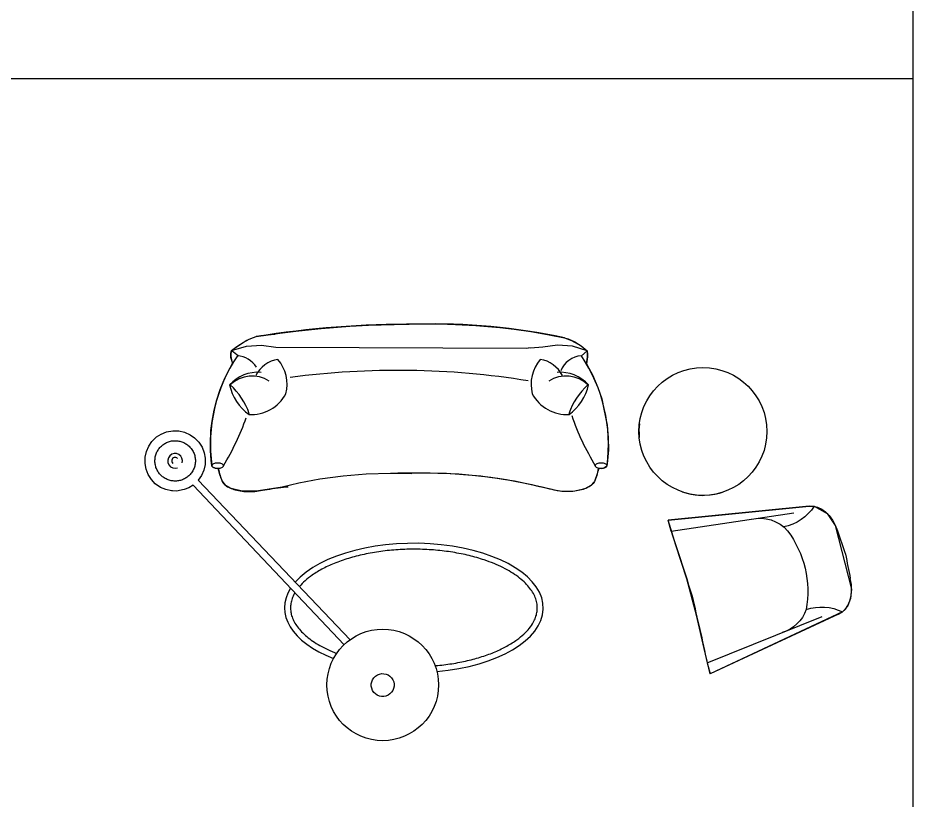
# Model space of a CAD drawing. Header units: millimetres. Extents: x -30782 to 40110, y 35885 to 73818.
# Drawn here: x 34713 to 40110, y 54442 to 59161 of the extents above; entities that cross this region are included whole.
import ezdxf

# ---------------------------------------------------------------- set-up
doc = ezdxf.new("R2010")
doc.units = ezdxf.units.MM
doc.layers.add('www.cad-blocks.net', color=7, linetype='Continuous')

# ---------------------------------------------------------------- blocks, each defined once
blk = doc.blocks.new('A$C022B65F6')
at = {"linetype": 'ByBlock'}
for p, q in [((908.7, 2471.4), (1061.2, 2487.4)), ((908.7, 2471.4), (1061.2, 2487.4)), ((1061.2, 2487.4), (1234.4, 2500.8)), ((1061.2, 2487.4), (1234.4, 2500.8)), ((1234.4, 2500.8), (1347.7, 2506.8)), ((1234.4, 2500.8), (1347.7, 2506.8)), ((1347.7, 2506.8), (1501.8, 2511.5)), ((1347.7, 2506.8), (1501.8, 2511.5)), ((1501.8, 2511.5), (1592.3, 2512.4)), ((1501.8, 2511.5), (1592.3, 2512.4)), ((1592.3, 2512.4), (1772.6, 2514)), ((1592.3, 2512.4), (1772.6, 2514)), ((1772.6, 2514), (1871.5, 2511.9)), ((1772.6, 2514), (1871.5, 2511.9)), ((1871.5, 2511.9), (1993.8, 2505.7)), ((1871.5, 2511.9), (1993.8, 2505.7)), ((1993.8, 2505.7), (2139.2, 2493)), ((1993.8, 2505.7), (2139.2, 2493)), ((2139.2, 2493), (2225.6, 2482.7)), ((2139.2, 2493), (2225.6, 2482.7)), ((2225.6, 2482.7), (2324.6, 2468.3)), ((2225.6, 2482.7), (2324.6, 2468.3)), ((627.7, 2423.2), (669.6, 2438.4)), ((627.7, 2423.2), (669.6, 2438.4)), ((627.7, 2423.2), (647.1, 2431.4)), ((647.1, 2431.4), (669.6, 2438.4)), ((669.6, 2438.4), (741.6, 2449.3)), ((669.6, 2438.4), (741.6, 2449.3)), ((669.6, 2438.4), (698.1, 2444.1)), ((698.1, 2444.1), (735.4, 2448.9)), ((735.4, 2448.9), (784.4, 2452.7)), ((741.6, 2449.3), (812.4, 2459.3)), ((741.6, 2449.3), (812.4, 2459.3)), ((812.4, 2459.3), (908.7, 2471.4)), ((812.4, 2459.3), (908.7, 2471.4)), ((2324.6, 2468.3), (2437.1, 2448.6)), ((2324.6, 2468.3), (2437.1, 2448.6)), ((2437.1, 2448.6), (2527.8, 2430.1)), ((2437.1, 2448.6), (2527.8, 2430.1)), ((2447.3, 2446), (2504.3, 2436.7)), ((2504.3, 2436.7), (2551.3, 2423.5)), ((2527.8, 2430.1), (2571.5, 2414.4)), ((2527.8, 2430.1), (2571.5, 2414.4)), ((521.4, 2354.3), (611.2, 2380.2)), ((545.6, 2372.4), (591.1, 2403.2)), ((545.6, 2372.4), (591.1, 2403.2)), ((545.6, 2372.4), (558.9, 2382)), ((558.9, 2382), (574.3, 2392.5)), ((574.3, 2392.5), (591.1, 2403.2)), ((591.1, 2403.2), (627.7, 2423.2)), ((591.1, 2403.2), (627.7, 2423.2)), ((591.1, 2403.2), (609.1, 2413.6)), ((609.1, 2413.6), (627.7, 2423.2)), ((611.2, 2380.2), (701.7, 2386.7)), ((701.7, 2386.7), (788.8, 2373.8)), ((2485.4, 2386.7), (2398.2, 2373.8)), ((2575.8, 2380.2), (2485.4, 2386.7)), ((2551.3, 2423.5), (2591.6, 2405.4)), ((2571.5, 2414.4), (2628.2, 2381.6)), ((2571.5, 2414.4), (2628.2, 2381.6)), ((2664.2, 2351.4), (2575.8, 2380.2)), ((2591.6, 2405.4), (2628.2, 2381.6)), ((2628.2, 2381.6), (2664.2, 2351.4)), ((2628.2, 2381.6), (2664.2, 2351.4)), ((2628.2, 2381.6), (2664.2, 2351.4)), ((517.3, 2317.1), (517.7, 2337.1)), ((517.3, 2317.1), (517.7, 2337.1)), ((517.7, 2337.1), (521.4, 2354.3)), ((517.7, 2337.1), (521.4, 2354.3)), ((521.4, 2354.3), (545.6, 2372.4)), ((521.4, 2354.3), (545.6, 2372.4)), ((521.4, 2354.3), (526.4, 2358)), ((526.4, 2358), (534.6, 2364.3)), ((534.6, 2364.3), (545.6, 2372.4)), ((788.8, 2373.8), (2297.2, 2367.3)), ((2297.2, 2367.3), (2310.6, 2369.3)), ((2324, 2367.3), (2310.6, 2369.3)), ((2398.2, 2373.8), (2324, 2367.3)), ((2664.2, 2351.4), (2630.3, 2322)), ((2664.2, 2351.4), (2666.5, 2331.9)), ((2664.2, 2351.4), (2666.5, 2331.9)), ((2666.5, 2331.9), (2666.5, 2316.1)), ((2666.5, 2331.9), (2666.5, 2316.1)), ((512.6, 2249.7), (527.3, 2275.4)), ((512.6, 2249.7), (527.3, 2275.4)), ((517.8, 2311.5), (517.3, 2317.1)), ((517.8, 2311.5), (517.3, 2317.1)), ((526.7, 2280.8), (517.8, 2311.5)), ((526.7, 2280.8), (517.8, 2311.5)), ((527.3, 2275.4), (526.7, 2280.8)), ((527.3, 2275.4), (526.7, 2280.8)), ((2662.3, 2287.5), (2660.7, 2273.9)), ((2662.3, 2287.5), (2660.7, 2273.9)), ((2660.7, 2273.9), (2675.5, 2248)), ((2660.7, 2273.9), (2675.5, 2248)), ((2666.5, 2316.1), (2662.3, 2287.5)), ((2666.5, 2316.1), (2662.3, 2287.5)), ((481.2, 2187.6), (512.6, 2249.7)), ((481.2, 2187.6), (512.6, 2249.7)), ((2675.5, 2248), (2696.8, 2206.8)), ((2675.5, 2248), (2696.8, 2206.8)), ((452.9, 2119.4), (481.2, 2187.6)), ((452.9, 2119.4), (481.2, 2187.6)), ((2696.8, 2206.8), (2730, 2130.4)), ((2696.8, 2206.8), (2730, 2130.4)), ((430.5, 2051.1), (452.9, 2119.4)), ((430.5, 2051.1), (452.9, 2119.4)), ((2730, 2130.4), (2753.2, 2062.5)), ((2730, 2130.4), (2753.2, 2062.5)), ((415.9, 1993.2), (430.5, 2051.1)), ((415.9, 1993.2), (430.5, 2051.1)), ((2753.2, 2062.5), (2766.3, 1999.6)), ((2753.2, 2062.5), (2766.3, 1999.6)), ((2766.3, 1999.6), (2786.6, 1902.9)), ((2766.3, 1999.6), (2786.6, 1902.9)), ((404, 1928.4), (415.9, 1993.2)), ((404, 1928.4), (415.9, 1993.2)), ((397.3, 1872.3), (404, 1928.4)), ((397.3, 1872.3), (404, 1928.4)), ((2786.6, 1902.9), (2792.7, 1827.8)), ((2786.6, 1902.9), (2792.7, 1827.8)), ((2980.1, 1910.7), (2977.6, 1875.5)), ((69.1, 1832.5), (96.9, 1849.4)), ((96.9, 1849.4), (129.3, 1863.3)), ((129.3, 1863.3), (167.3, 1870.4)), ((167.3, 1870.4), (203.5, 1868.5)), ((203.5, 1868.5), (238.5, 1861.5)), ((238.5, 1861.5), (271.8, 1846)), ((271.8, 1846), (298.2, 1827.1)), ((393.6, 1790.6), (397.3, 1872.3)), ((393.6, 1790.6), (397.3, 1872.3)), ((2977.6, 1875.5), (2977.7, 1853.3)), ((2977.7, 1853.3), (2979.3, 1828.9)), ((21.8, 1777.6), (41.2, 1804.6)), ((41.2, 1804.6), (69.1, 1832.5)), ((298.2, 1827.1), (324.7, 1800.6)), ((324.7, 1800.6), (343.9, 1770.6)), ((394.3, 1750.4), (393.6, 1790.6)), ((394.3, 1750.4), (393.6, 1790.6)), ((2792.7, 1827.8), (2793, 1755.8)), ((2792.7, 1827.8), (2793, 1755.8)), ((0.2, 1710.4), (7.8, 1744.6)), ((7.8, 1744.6), (21.8, 1777.6)), ((343.9, 1770.6), (355.3, 1737)), ((355.3, 1737), (361.7, 1704.3)), ((398.3, 1692.5), (394.3, 1750.4)), ((398.3, 1692.5), (394.3, 1750.4)), ((2793, 1755.8), (2788.6, 1690.7)), ((2793, 1755.8), (2788.6, 1690.7)), ((0, 1672.4), (0.2, 1710.4)), ((361.7, 1704.3), (362.3, 1666.7)), ((402.3, 1659.1), (398.3, 1692.5)), ((402.3, 1659.1), (398.3, 1692.5)), ((2788.6, 1690.7), (2784.3, 1656.3)), ((2788.6, 1690.7), (2784.3, 1656.3)), ((6.7, 1637.5), (0, 1672.4)), ((18.6, 1606), (6.7, 1637.5)), ((354.7, 1631.7), (340.4, 1600.2)), ((362.3, 1666.7), (354.7, 1631.7)), ((404.3, 1664.5), (402.3, 1659.1)), ((404.3, 1664.5), (402.3, 1659.1)), ((402.8, 1656.3), (404.3, 1664.5)), ((402.8, 1656.3), (404.3, 1664.5)), ((408.2, 1650.3), (402.8, 1656.3)), ((408.2, 1650.3), (402.8, 1656.3)), ((423.4, 1644.3), (408.2, 1650.3)), ((423.4, 1644.3), (408.2, 1650.3)), ((440.7, 1643), (423.4, 1644.3)), ((440.7, 1643), (423.4, 1644.3)), ((440.9, 1642.1), (440.7, 1643)), ((440.7, 1643), (441.1, 1641.2)), ((440.9, 1642.1), (440.7, 1643)), ((450.6, 1605), (440.9, 1642.1)), ((450.6, 1605), (440.9, 1642.1)), ((441.1, 1641.2), (442.3, 1636.3)), ((442.3, 1636.3), (444.1, 1629.2)), ((444.1, 1629.2), (446.4, 1620.3)), ((446.4, 1620.3), (449.1, 1610.3)), ((2732.1, 1643), (2725.7, 1610.3)), ((2732.1, 1643), (2725.7, 1610.3)), ((2728.4, 1620.4), (2725.7, 1610.3)), ((2730.7, 1629.5), (2728.4, 1620.4)), ((2732.6, 1636.9), (2730.7, 1629.5)), ((2749.3, 1643), (2732.1, 1643)), ((2749.3, 1643), (2732.1, 1643)), ((2733.8, 1642.1), (2732.6, 1636.9)), ((2734.4, 1644.4), (2733.8, 1642.1)), ((2766.3, 1644.9), (2749.3, 1643)), ((2766.3, 1644.9), (2749.3, 1643)), ((2784.3, 1656.3), (2766.3, 1644.9)), ((2784.3, 1656.3), (2766.3, 1644.9)), ((38.7, 1575.4), (18.6, 1606)), ((61.2, 1550.5), (38.7, 1575.4)), ((340.4, 1600.2), (320.5, 1571.2)), ((320.5, 1571.2), (1235.4, 609.1)), ((449.1, 1610.3), (452.1, 1599.8)), ((463.8, 1567.7), (450.6, 1605)), ((463.8, 1567.7), (450.6, 1605)), ((452.1, 1599.8), (455.3, 1589.4)), ((455.3, 1589.4), (458.7, 1579.7)), ((458.7, 1579.7), (462.1, 1571.3)), ((462.1, 1571.3), (465.5, 1564)), ((486.2, 1539.7), (463.8, 1567.7)), ((486.2, 1539.7), (463.8, 1567.7)), ((1054.4, 1577), (926.6, 1554.7)), ((1054.4, 1577), (926.6, 1554.7)), ((1193.9, 1595.2), (1054.4, 1577)), ((1193.9, 1595.2), (1054.4, 1577)), ((1333.5, 1607.1), (1193.9, 1595.2)), ((1333.5, 1607.1), (1193.9, 1595.2)), ((1478.9, 1612.7), (1333.5, 1607.1)), ((1478.9, 1612.7), (1333.5, 1607.1)), ((1608.6, 1612.1), (1478.9, 1612.7)), ((1608.6, 1612.1), (1478.9, 1612.7)), ((1719.4, 1613.4), (1523.6, 1613.1)), ((1719.4, 1613.4), (1523.6, 1613.1)), ((1523.6, 1613.1), (1608.6, 1612.1)), ((1523.6, 1613.1), (1608.6, 1612.1)), ((1786.7, 1612.1), (1719.4, 1613.4)), ((1786.7, 1612.1), (1719.4, 1613.4)), ((1892.1, 1607), (1786.7, 1612.1)), ((1892.1, 1607), (1786.7, 1612.1)), ((1991.3, 1598.6), (1892.1, 1607)), ((1991.3, 1598.6), (1892.1, 1607)), ((2084.6, 1587.6), (1991.3, 1598.6)), ((2084.6, 1587.6), (1991.3, 1598.6)), ((2158.2, 1576.8), (2084.6, 1587.6)), ((2158.2, 1576.8), (2084.6, 1587.6)), ((2226.1, 1565), (2158.2, 1576.8)), ((2226.1, 1565), (2158.2, 1576.8)), ((2725.7, 1610.3), (2709.2, 1564)), ((2725.7, 1610.3), (2709.2, 1564)), ((2712.7, 1571.3), (2709.2, 1564)), ((2716, 1579.7), (2712.7, 1571.3)), ((2719.4, 1589.4), (2716, 1579.7)), ((2722.6, 1599.8), (2719.4, 1589.4)), ((2725.7, 1610.3), (2722.6, 1599.8)), ((92.8, 1528.3), (61.2, 1550.5)), ((125.6, 1515.4), (92.8, 1528.3)), ((158.7, 1507.6), (125.6, 1515.4)), ((234.9, 1514.6), (208.1, 1509.2)), ((264, 1525.7), (234.9, 1514.6)), ((289.8, 1542.3), (264, 1525.7)), ((1199.2, 578.9), (289.8, 1542.3)), ((465.5, 1564), (469.1, 1557.8)), ((469.1, 1557.8), (472.9, 1552.4)), ((472.9, 1552.4), (477, 1547.7)), ((477, 1547.7), (481.4, 1543.5)), ((481.4, 1543.5), (486.2, 1539.7)), ((518.1, 1522.1), (486.2, 1539.7)), ((486.2, 1539.7), (491.5, 1536)), ((518.1, 1522.1), (486.2, 1539.7)), ((491.5, 1536), (497.4, 1532.4)), ((497.4, 1532.4), (503.8, 1528.9)), ((503.8, 1528.9), (510.7, 1525.4)), ((510.7, 1525.4), (518.1, 1522.1)), ((584.6, 1505.3), (518.1, 1522.1)), ((518.1, 1522.1), (526.1, 1519)), ((584.6, 1505.3), (518.1, 1522.1)), ((526.1, 1519), (534.6, 1516)), ((534.6, 1516), (543.7, 1513.3)), ((543.7, 1513.3), (553.2, 1510.8)), ((826.6, 1528.8), (684.4, 1507.1)), ((826.6, 1528.8), (684.4, 1507.1)), ((708.7, 1511), (722, 1513.3)), ((722, 1513.3), (736.4, 1515.7)), ((736.4, 1515.7), (751.9, 1518.3)), ((751.9, 1518.3), (768.2, 1520.9)), ((768.2, 1520.9), (785, 1523.5)), ((785, 1523.5), (801.9, 1525.8)), ((801.9, 1525.8), (818.6, 1528)), ((818.6, 1528), (834.6, 1529.7)), ((926.6, 1554.7), (826.6, 1528.8)), ((926.6, 1554.7), (826.6, 1528.8)), ((834.6, 1529.7), (849.7, 1531)), ((849.7, 1531), (863.4, 1531.6)), ((2309.1, 1548.4), (2226.1, 1565)), ((2309.1, 1548.4), (2226.1, 1565)), ((2365.7, 1535.3), (2309.1, 1548.4)), ((2365.7, 1535.3), (2309.1, 1548.4)), ((2333.6, 1542.9), (2321, 1545.8)), ((2347.5, 1539.6), (2333.6, 1542.9)), ((2362.5, 1536.1), (2347.5, 1539.6)), ((2378, 1532.4), (2362.5, 1536.1)), ((2444.3, 1516.8), (2365.7, 1535.3)), ((2444.3, 1516.8), (2365.7, 1535.3)), ((2393.9, 1528.6), (2378, 1532.4)), ((2409.8, 1524.8), (2393.9, 1528.6)), ((2425.2, 1521.2), (2409.8, 1524.8)), ((2440, 1517.7), (2425.2, 1521.2)), ((2453.8, 1514.6), (2440, 1517.7)), ((2484.7, 1508.4), (2444.3, 1516.8)), ((2484.7, 1508.4), (2444.3, 1516.8)), ((2466.7, 1511.9), (2453.8, 1514.6)), ((2478.9, 1509.5), (2466.7, 1511.9)), ((2635.6, 1514.6), (2590.1, 1505.3)), ((2635.6, 1514.6), (2590.1, 1505.3)), ((2631.1, 1513.3), (2621.5, 1510.8)), ((2640.1, 1516), (2631.1, 1513.3)), ((2660.3, 1523.8), (2635.6, 1514.6)), ((2660.3, 1523.8), (2635.6, 1514.6)), ((2648.6, 1519), (2640.1, 1516)), ((2656.6, 1522.1), (2648.6, 1519)), ((2664, 1525.4), (2656.6, 1522.1)), ((2685.8, 1537.9), (2660.3, 1523.8)), ((2685.8, 1537.9), (2660.3, 1523.8)), ((2671, 1528.9), (2664, 1525.4)), ((2677.4, 1532.4), (2671, 1528.9)), ((2683.2, 1536), (2677.4, 1532.4)), ((2688.5, 1539.7), (2683.2, 1536)), ((2709.2, 1564), (2685.8, 1537.9)), ((2709.2, 1564), (2685.8, 1537.9)), ((2693.3, 1543.5), (2688.5, 1539.7)), ((2697.8, 1547.7), (2693.3, 1543.5)), ((2701.8, 1552.4), (2697.8, 1547.7)), ((2705.6, 1557.8), (2701.8, 1552.4)), ((2709.2, 1564), (2705.6, 1557.8)), ((166.1, 1506.6), (158.7, 1507.6)), ((192.2, 1506.3), (166.1, 1506.6)), ((208.1, 1509.2), (192.2, 1506.3)), ((553.2, 1510.8), (563.3, 1508.6)), ((563.3, 1508.6), (573.8, 1506.8)), ((573.8, 1506.8), (584.6, 1505.3)), ((684.4, 1507.1), (584.6, 1505.3)), ((684.4, 1507.1), (584.6, 1505.3)), ((584.6, 1505.3), (595.6, 1504.1)), ((595.6, 1504.1), (606.8, 1503.2)), ((606.8, 1503.2), (618.1, 1502.7)), ((618.1, 1502.7), (629.3, 1502.5)), ((629.3, 1502.5), (640.4, 1502.8)), ((640.4, 1502.8), (651.3, 1503.4)), ((651.3, 1503.4), (662.2, 1504.3)), ((662.2, 1504.3), (673.1, 1505.6)), ((673.1, 1505.6), (684.4, 1507.1)), ((684.4, 1507.1), (696.2, 1509)), ((696.2, 1509), (708.7, 1511)), ((2490.5, 1507.4), (2478.9, 1509.5)), ((2515.4, 1504.1), (2484.7, 1508.4)), ((2515.4, 1504.1), (2484.7, 1508.4)), ((2501.7, 1505.7), (2490.5, 1507.4)), ((2512.6, 1504.3), (2501.7, 1505.7)), ((2523.4, 1503.4), (2512.6, 1504.3)), ((2553.4, 1502.6), (2515.4, 1504.1)), ((2553.4, 1502.6), (2515.4, 1504.1)), ((2534.3, 1502.8), (2523.4, 1503.4)), ((2545.4, 1502.5), (2534.3, 1502.8)), ((2556.6, 1502.7), (2545.4, 1502.5)), ((2590.1, 1505.3), (2553.4, 1502.6)), ((2590.1, 1505.3), (2553.4, 1502.6)), ((2567.9, 1503.2), (2556.6, 1502.7)), ((2579.1, 1504.1), (2567.9, 1503.2)), ((2590.1, 1505.3), (2579.1, 1504.1)), ((2600.9, 1506.8), (2590.1, 1505.3)), ((2611.4, 1508.6), (2600.9, 1506.8)), ((2621.5, 1510.8), (2611.4, 1508.6)), ((3237.8, 1501.1), (3266.5, 1492.5)), ((3266.5, 1492.5), (3290.5, 1487.1)), ((3290.5, 1487.1), (3316.8, 1482.9)), ((3316.8, 1482.9), (3335.7, 1481.1)), ((3335.7, 1481.1), (3360.1, 1480.2)), ((3360.1, 1480.2), (3373.5, 1480.3)), ((3373.5, 1480.3), (3406.8, 1482.6)), ((3406.8, 1482.6), (3435.8, 1487)), ((3435.8, 1487), (3463.3, 1493.4)), ((3463.3, 1493.4), (3480.8, 1498.5)), ((4003.9, 1415), (3154.2, 1329.5)), ((3479.9, 1362.3), (4003.9, 1415)), ((3479.9, 1362.3), (4003.9, 1415)), ((4003.9, 1415), (4034.1, 1414.9)), ((4003.9, 1415), (4034.1, 1414.9)), ((4034.1, 1414.9), (4113, 1370.3)), ((4034.1, 1414.9), (4113, 1370.3)), ((3154.2, 1329.5), (3479.9, 1362.3)), ((3154.2, 1329.5), (3479.9, 1362.3)), ((3172.2, 1263.3), (3911.3, 1374.6)), ((4113, 1370.3), (4161.2, 1298)), ((4113, 1370.3), (4161.2, 1298)), ((3200.2, 1179.1), (3154.2, 1329.5)), ((3172.2, 1263.3), (3154.2, 1329.5)), ((3200.2, 1179.1), (3154.2, 1329.5)), ((4161.2, 1298), (4259.2, 913.9)), ((4161.2, 1298), (4259.2, 913.9)), ((3265.3, 976.1), (3200.2, 1179.1)), ((3265.3, 976.1), (3200.2, 1179.1)), ((3324.5, 757.5), (3265.3, 976.1)), ((3324.5, 757.5), (3265.3, 976.1)), ((4259.2, 913.9), (4252.7, 857.4)), ((4259.2, 913.9), (4252.7, 857.4)), ((4233.8, 810.3), (4205.4, 777.5)), ((4233.8, 810.3), (4205.4, 777.5)), ((4252.7, 857.4), (4233.8, 810.3)), ((4252.7, 857.4), (4233.8, 810.3)), ((3370, 555.3), (3324.5, 757.5)), ((3370, 555.3), (3324.5, 757.5)), ((4205.4, 777.5), (3406.3, 403.7)), ((4205.4, 777.5), (3406.3, 403.7)), ((4181.3, 763.5), (3406.3, 403.7)), ((3388.2, 470), (4081.7, 748.7)), ((3406.3, 403.7), (3370, 555.3)), ((3406.3, 403.7), (3370, 555.3)), ((3388.2, 470), (3406.3, 403.7))]:
    blk.add_line(p, q, dxfattribs=at)
at = {"linetype": 'ByBlock', "extrusion": (0, 0, -1)}
for p, q in [((2980.1, 1910.7), (2977.6, 1875.5)), ((2977.6, 1875.5), (2977.7, 1853.3)), ((2977.7, 1853.3), (2979.3, 1828.9)), ((3237.8, 1501.1), (3266.5, 1492.5)), ((3266.5, 1492.5), (3290.5, 1487.1)), ((3290.5, 1487.1), (3316.8, 1482.9)), ((3316.8, 1482.9), (3335.7, 1481.1)), ((3335.7, 1481.1), (3360.1, 1480.2)), ((3360.1, 1480.2), (3373.5, 1480.3)), ((3373.5, 1480.3), (3406.8, 1482.6)), ((3406.8, 1482.6), (3435.8, 1487)), ((3435.8, 1487), (3463.3, 1493.4)), ((3463.3, 1493.4), (3480.8, 1498.5))]:
    blk.add_line(p, q, dxfattribs=at)
at = {"linetype": 'ByBlock'}
blk.add_circle((1432.6, 336.5), 336.5, dxfattribs=at)
for centre, radius, start, end in [((1608.6, -3473.5), 5986, 89.74127, 99.02558), ((1745.6, -1170.4), 3684.5, 77.7435, 91.7103), ((1349.4, 1787.8), 955.8, 146.0244, 187.7366), ((620.2, 2324.6), 103.2, 163.2234, 205.0877), ((1283.2, 3305.2), 1218.4, 231.2958, 233.8584), ((547.5, 2178.2), 144.1, 31.141, 86.3257), ((2639.6, 2178.2), 144.1, 93.6743, 158.382), ((1837.7, 1787.8), 955.8, 352.2634, 33.9756), ((2511.7, 2324), 155, 343.7557, 10.1606), ((828.4, 2122.5), 180, 98.7143, 153.6011), ((619.3, 2148.4), 236.7, 346.3914, 39.936), ((2563.7, 2148.4), 236.7, 140.064, 193.6086), ((2354.6, 2122.5), 180, 26.3989, 81.2857), ((680.5, 1991.9), 230.9, 85.446, 137.8844), ((1521.3, -2715.1), 4949.4, 80.8261, 97.5018), ((2502.5, 1991.9), 230.9, 42.1156, 94.554), ((645.3, 2006.6), 192.8, 57.4786, 133.2747), ((2537.7, 2006.6), 192.8, 46.7253, 122.5214), ((802.2, 2211.2), 300.1, 192.3947, 234.2647), ((231.5, 1836), 419.6, 19.02, 47.8377), ((2951.5, 1836), 419.6, 132.1623, 160.98), ((2380.8, 2211.2), 300.1, 305.7353, 347.6053), ((637.9, 2208.2), 240.9, 266.9286, 331.3478), ((2545, 2208.2), 240.9, 208.6522, 273.0714), ((-903.4, 2483), 1604.4, 329.1009, 340.5511), ((4056.8, 2474.5), 1571.1, 199.0526, 211.2622), ((432, 1628), 46.7, 100.6671, 114.453), ((437.8, 1597.4), 77.9, 90, 100.6671), ((437.8, 1597.4), 77.9, 79.3329, 90), ((443.5, 1628), 46.7, 65.547, 79.3329), ((2743.5, 1628), 46.7, 100.6671, 114.453), ((2749.3, 1597.4), 77.9, 90, 100.6671), ((2749.3, 1597.4), 77.9, 79.3329, 90), ((2755.1, 1628), 46.7, 65.547, 79.3329), ((410.2, 1659.1), 7.95, 137.67, 180), ((410.2, 1659.1), 7.95, 180, 222.33), ((423.3, 1647.3), 25.6, 114.453, 137.67), ((423.3, 1671), 25.6, 222.33, 245.547), ((432, 1690.3), 46.7, 245.547, 259.3329), ((437.8, 1720.9), 77.9, 259.3329, 270), ((437.8, 1720.9), 77.9, 270, 280.6671), ((443.5, 1690.3), 46.7, 280.6671, 294.453), ((452.3, 1647.3), 25.6, 42.33, 65.547), ((452.3, 1671), 25.6, 294.453, 317.67), ((465.3, 1659.1), 7.95, 0, 42.33), ((465.3, 1659.1), 7.95, 317.67, 0), ((2721.7, 1659.1), 7.95, 137.67, 180), ((2721.7, 1659.1), 7.95, 180, 222.33), ((2734.8, 1647.3), 25.6, 114.453, 137.67), ((2734.8, 1671), 25.6, 222.33, 245.547), ((2743.5, 1690.3), 46.7, 245.547, 259.3329), ((2749.3, 1720.9), 77.9, 259.3329, 270), ((2749.3, 1720.9), 77.9, 270, 280.6671), ((2755.1, 1690.3), 46.7, 280.6671, 294.453), ((2763.8, 1647.3), 25.6, 42.33, 65.547), ((2763.8, 1671), 25.6, 294.453, 317.67), ((2776.9, 1659.1), 7.95, 0, 42.33), ((2776.9, 1659.1), 7.95, 317.67, 0), ((1698.4, -1284.6), 2898.1, 75.327, 91.7755)]:
    blk.add_arc(centre, radius, start, end, dxfattribs=at)
at = {"linetype": 'ByBlock', "extrusion": (0, 0, -1)}
blk.add_ellipse((3363.2, 1865.9), major_axis=(0.3, 385.7), ratio=1, start_param=-0.000736, end_param=6.282449, dxfattribs=at)
at = {"linetype": 'ByBlock'}
for centre, major_axis, ratio, start_param, end_param in [((181.1, 1688.2), (38, 23.5), 1, -0.831032, 4.485602), ((181.1, 1688.2), (14.7, 14.7), 1, 0.024882, 3.166475), ((1620.7, 801.1), (780, 0), 0.5, 4.890992, 9.015275), ((4119.6, 955), (52.9, -194.3), 0.665467, 0.068972, 1.512334), ((1620.7, 801.1), (780, 0), 0.5, 9.115927, 10.325196), ((1432.5, 335.6), (60.9, 32.6), 1, -0.004259, 6.278926)]:
    blk.add_ellipse(centre, major_axis=major_axis, ratio=ratio, start_param=start_param, end_param=end_param, dxfattribs=at)
at = {"linetype": 'ByBlock', "extrusion": (3.79914e-26, 5.62882e-26, -1)}
for centre, major_axis, ratio, start_param, end_param in [((3790, 1575.4), (77.6, -281.6), 1, -0.720488, 0.061565), ((4047.8, 1218.7), (52.9, -194.3), 0.665467, 3.210565, 4.653926), ((3706.4, 1118.7), (58.4, -215.4), 1, 3.170294, 4.25508), ((-10259.3, -3248.1), (3779.4, -13655.6), 1, 4.65836, 4.687401), ((3375.5, 898.1), (162.7, -597.9), 1, 4.341934, 5.151688), ((-1255.4, -679.8), (4077.9, -4077.9), 1, -1.129395, -1.103605), ((-1414, -97.3), (1437, -5585.1), 1, -1.532435, -1.506645), ((-10476.4, -2451), (3769, -13658.5), 1, -1.538237, -1.509196), ((4078.9, 514.2), (77.9, -281.5), 1, 3.087144, 3.859552), ((3775.3, 865.4), (59.4, -215.2), 1, -0.961629, -0.026168)]:
    blk.add_ellipse(centre, major_axis=major_axis, ratio=ratio, start_param=start_param, end_param=end_param, dxfattribs=at)
at = {"linetype": 'ByBlock'}
for points, knots in [([(289.5, 1744.1), (287.2, 1748.6), (284.6, 1752.9), (277, 1764), (271.4, 1770.5), (259.2, 1782.2), (252.4, 1787.5), (238, 1796.4), (230.3, 1800.1), (214.4, 1805.8), (206.1, 1807.8), (189.3, 1810.1), (180.8, 1810.4), (163.9, 1809.2), (155.5, 1807.7), (139.2, 1803), (131.3, 1799.8), (116.3, 1791.8), (109.3, 1787), (96.3, 1776.1), (90.4, 1770), (79.9, 1756.7), (75.4, 1749.4), (67.9, 1734.2), (65, 1726.2), (60.9, 1709.8), (59.6, 1701.3), (59, 1684.4), (59.5, 1675.9), (62.4, 1659.2), (64.7, 1651), (71, 1635.2), (75, 1627.7), (84.3, 1613.6), (89.8, 1607), (101.9, 1595.2), (108.6, 1589.9), (122.9, 1580.8), (130.5, 1577), (146.4, 1571), (154.6, 1568.9), (171.4, 1566.4), (179.9, 1566), (196.8, 1567), (205.2, 1568.4), (221.6, 1572.9), (229.5, 1576), (244.6, 1583.7), (251.7, 1588.4), (264.8, 1599.1), (270.8, 1605.2), (281.5, 1618.4), (286.1, 1625.6), (293.7, 1640.7), (296.8, 1648.6), (301.1, 1665), (302.5, 1673.5), (303.3, 1690.4), (302.9, 1698.9), (300.2, 1715.6), (298, 1723.9), (293.4, 1736), (291.6, 1740.1), (289.5, 1744.1)], [0.005639, 0.005639, 0.005639, 0.005639, 0.129623, 0.129623, 0.338196, 0.338196, 0.54677, 0.54677, 0.755344, 0.755344, 0.963917, 0.963917, 1.172491, 1.172491, 1.381064, 1.381064, 1.589638, 1.589638, 1.798211, 1.798211, 2.006785, 2.006785, 2.215359, 2.215359, 2.423932, 2.423932, 2.632506, 2.632506, 2.841079, 2.841079, 3.049653, 3.049653, 3.258226, 3.258226, 3.4668, 3.4668, 3.675373, 3.675373, 3.883947, 3.883947, 4.092521, 4.092521, 4.301094, 4.301094, 4.509668, 4.509668, 4.718241, 4.718241, 4.926815, 4.926815, 5.135388, 5.135388, 5.343962, 5.343962, 5.552535, 5.552535, 5.761109, 5.761109, 5.969683, 5.969683, 6.178256, 6.178256, 6.288824, 6.288824, 6.288824, 6.288824]), ([(1748.5, 452.5), (1749.5, 452.6), (1750.6, 452.7), (1784.8, 455.7), (1817.6, 459.6), (1881.6, 469.7), (1912.9, 475.8), (1973.6, 490), (2002.9, 498.1), (2058.9, 516.1), (2085.7, 526), (2136.1, 547.4), (2159.8, 558.9), (2203.7, 583.1), (2223.9, 595.9), (2257.2, 620.1), (2271, 631.4), (2295.7, 654.4), (2306.6, 666.1), (2325.6, 689.7), (2333.7, 701.6), (2345.9, 723.4), (2350.5, 733.3), (2357.7, 752.9), (2360.3, 762.7), (2363.8, 782.1), (2364.7, 791.6), (2364.7, 801.1), (2364.7, 811.5), (2363.7, 821.8), (2359.6, 842.7), (2356.5, 853.1), (2348.1, 874.2), (2342.9, 884.7), (2330.1, 905.9), (2322.6, 916.4), (2305.3, 937.4), (2295.4, 947.9), (2273.6, 968.4), (2261.6, 978.5), (2235.3, 998.2), (2221.1, 1007.8), (2190.8, 1026.4), (2174.6, 1035.4), (2140.4, 1052.6), (2122.4, 1060.8), (2084.7, 1076.3), (2065, 1083.7), (2015.5, 1100.3), (1984.9, 1109.2), (1921.3, 1124.6), (1888.4, 1131.2), (1820.9, 1142.1), (1786.3, 1146.4), (1716.3, 1152.5), (1680.8, 1154.3), (1609.8, 1155.5), (1574.1, 1154.8), (1503.4, 1151), (1468.4, 1147.8), (1399.6, 1139.1), (1365.8, 1133.6), (1300.2, 1120.2), (1268.4, 1112.4), (1207.5, 1094.6), (1178.4, 1084.7), (1123.4, 1063), (1097.6, 1051.3), (1049.7, 1026.2), (1027.7, 1013), (992.1, 988.2), (977.6, 976.9), (951.7, 953.8), (940.2, 942), (930.1, 930.1)], [4.880931, 4.880931, 4.880931, 4.880931, 4.885265, 4.885265, 5.017806, 5.017806, 5.150347, 5.150347, 5.282887, 5.282887, 5.415428, 5.415428, 5.547969, 5.547969, 5.68051, 5.68051, 5.790363, 5.790363, 5.900217, 5.900217, 6.01007, 6.01007, 6.101736, 6.101736, 6.193401, 6.193401, 6.283185, 6.283185, 6.283185, 6.381031, 6.381031, 6.478877, 6.478877, 6.576723, 6.576723, 6.674569, 6.674569, 6.772414, 6.772414, 6.87026, 6.87026, 6.968106, 6.968106, 7.065952, 7.065952, 7.163798, 7.163798, 7.261644, 7.261644, 7.401644, 7.401644, 7.541645, 7.541645, 7.681645, 7.681645, 7.821645, 7.821645, 7.961646, 7.961646, 8.101646, 8.101646, 8.241647, 8.241647, 8.381647, 8.381647, 8.521648, 8.521648, 8.661648, 8.661648, 8.801649, 8.801649, 8.912638, 8.912638, 9.023441, 9.023441, 9.023441, 9.023441]), ([(903.2, 892.5), (897.7, 883.1), (893.1, 873.7), (885.3, 854.5), (882.3, 844.6), (878.2, 825), (877, 815.2), (876.5, 795.7), (877.1, 785.9), (880.2, 766.3), (882.6, 756.5), (889.4, 736.7), (893.8, 726.8), (904.5, 706.9), (910.9, 696.9), (925.6, 677), (934, 667.1), (952.7, 647.6), (963.1, 637.9), (985.8, 618.9), (998.2, 609.6), (1024.7, 591.5), (1038.9, 582.7), (1068.9, 565.7), (1084.8, 557.5), (1118.6, 541.6), (1136.4, 533.9), (1155.1, 526.7)], [9.139864, 9.139864, 9.139864, 9.139864, 9.226788, 9.226788, 9.318958, 9.318958, 9.411129, 9.411129, 9.5033, 9.5033, 9.59547, 9.59547, 9.687641, 9.687641, 9.779812, 9.779812, 9.871982, 9.871982, 9.964153, 9.964153, 10.056324, 10.056324, 10.148494, 10.148494, 10.240665, 10.240665, 10.334898, 10.334898, 10.334898, 10.334898])]:
    blk.add_open_spline(points, degree=3, knots=knots, dxfattribs=at)
blk = doc.blocks.new('format')
at = {"color": 155, "true_color": 0x546d8e}
for p, q in [((40110.2, 35884.5), (40110.2, 73818)), ((-27052.7, 58795.7), (40110.2, 58795.7))]:
    blk.add_line(p, q, dxfattribs=at)

msp = doc.modelspace()

# ---------------------------------------------------------------- block references
at = {"color": 155, "true_color": 0x546d8e}
msp.add_blockref('A$C022B65F6', (35480, 54800), dxfattribs=at)
at = {"layer": 'www.cad-blocks.net'}
msp.add_blockref('format', (0, 0), dxfattribs=at)

doc.saveas('drawing.dxf')
